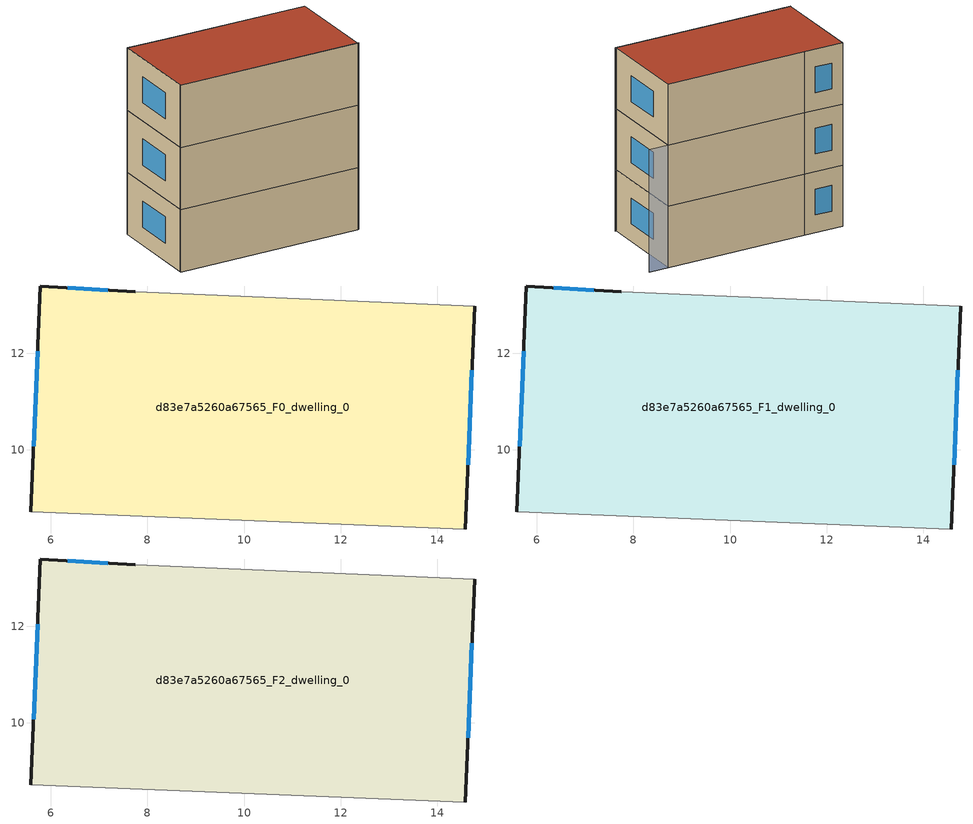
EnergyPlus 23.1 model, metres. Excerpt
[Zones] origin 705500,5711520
d83e7a5260a67565_F0_dwelling_0
 floor ground (EU_floor_Construction): 14.77,12.98 14.59,8.36 5.59,8.72 5.78,13.4 7.75,13.28 z0
 wall outside (EU_wall_Construction): 7.75,13.28 5.78,13.4 5.59,8.72 / 14.59,8.36 14.77,12.98 z0:3
 wall adiabatic (EU_wall_Construction): 5.59,8.72 14.59,8.36 / 14.77,12.98 7.75,13.28 z0:3
 window (EU_Window_Construction): 5.72,12.05 5.64,10.07 / 7.18,13.31 6.35,13.36 / 14.64,9.7 14.72,11.65 z0.87:2.13
d83e7a5260a67565_F1_dwelling_0
 floor to d83e7a5260a67565_F0_dwelling_0 (EU_floor_Construction): 14.77,12.98 14.59,8.36 5.59,8.72 5.78,13.4 7.75,13.28 z3
 wall outside (EU_wall_Construction): 7.75,13.28 5.78,13.4 5.59,8.72 / 14.59,8.36 14.77,12.98 z3:6
 wall adiabatic (EU_wall_Construction): 5.59,8.72 14.59,8.36 / 14.77,12.98 7.75,13.28 z3:6
 window (EU_Window_Construction): 5.72,12.05 5.64,10.07 / 7.18,13.31 6.35,13.36 / 14.64,9.7 14.72,11.65 z3.87:5.13
d83e7a5260a67565_F2_dwelling_0
 floor to d83e7a5260a67565_F1_dwelling_0 (EU_floor_Construction): 14.77,12.98 14.59,8.36 5.59,8.72 5.78,13.4 7.75,13.28 z6
 wall outside (EU_wall_Construction): 7.75,13.28 5.78,13.4 5.59,8.72 / 14.59,8.36 14.77,12.98 z6:9
 wall adiabatic (EU_wall_Construction): 5.59,8.72 14.59,8.36 / 14.77,12.98 7.75,13.28 z6:9
 window (EU_Window_Construction): 5.72,12.05 5.64,10.07 / 7.18,13.31 6.35,13.36 / 14.64,9.7 14.72,11.65 z6.87:8.13
 roof outside (EU_roof_Construction): 14.59,8.36 14.77,12.98 7.75,13.28 5.78,13.4 5.59,8.72 z9
shading: 5.58,8.77 14.64,8.36 z0:9; 15.75,12.94 7.74,13.27 z0:6
[Building]
EU S2 Campaign: North Axis=0; Terrain=City; Solar Distribution=FullExterior
[Site:Location]
London: Latitude=51.5; Longitude=-0.5; Time Zone=0; Elevation=25
[SizingPeriod:WeatherFileDays]
AnnualSizingPeriod: Begin Month=1; Begin Day of Month=1; End Month=12; End Day of Month=31; Day of Week for Start Day=Monday; Use Weather File Daylight Saving Period=No; Use Weather File Rain and Snow Indicators=No
[MATERIAL]
EU_InternalMass_Material: Roughness=MediumRough; Thickness=0.1; Conductivity=1; Density=1800; Specific Heat=900; Thermal Absorptance=0.9; Solar Absorptance=0.7; Visible Absorptance=0.7
[MATERIAL:NOMASS] Roughness=MediumRough; Thermal Absorptance=0.9; Solar Absorptance=0.7; Visible Absorptance=0.7
Name | Thermal Resistance
EU_wall_NoMass | 0.724719
EU_roof_NoMass | 2.98947
EU_floor_NoMass | 2.39157
[WINDOWMATERIAL:SIMPLEGLAZINGSYSTEM]
EU_Window_SimpleGlazing: UFactor=2.63425; Solar Heat Gain Coefficient=0.76; Visible Transmittance=0.76
[CONSTRUCTION]
EU_wall_Construction: EU_wall_NoMass
EU_roof_Construction: EU_roof_NoMass
EU_floor_Construction: EU_floor_NoMass
EU_Window_Construction: EU_Window_SimpleGlazing
EU_InternalMass_Construction: EU_InternalMass_Material
[ZONE] Type=1; Multiplier=1; Ceiling Height=autocalculate; Floor Area=autocalculate; Part of Total Floor Area=Yes
Name | Volume
d83e7a5260a67565_F0_dwelling_0 | 125.209
d83e7a5260a67565_F1_dwelling_0; d83e7a5260a67565_F2_dwelling_0 | 125.21
[INTERNALMASS] Construction=EU_InternalMass_Construction; Surface Area=41.7363
Name | Zone or ZoneList
d83e7a5260a67565_F0_dwelling_0_EU_InternalMass | d83e7a5260a67565_F0_dwelling_0
d83e7a5260a67565_F1_dwelling_0_EU_InternalMass | d83e7a5260a67565_F1_dwelling_0
d83e7a5260a67565_F2_dwelling_0_EU_InternalMass | d83e7a5260a67565_F2_dwelling_0
[OTHEREQUIPMENT] Fuel Type=Electricity; Design Level Calculation Method=Watts/Area; Power per Zone Floor Area=1; Fraction Latent=0; Fraction Radiant=0; Fraction Lost=0; Carbon Dioxide Generation Rate=0; EndUse Subcategory=EU_Step8_InternalGains
Name | Zone or ZoneList or Space or SpaceList | Schedule
EU_Step8_InternalGain_d83e7a5260a67565_F0_dwelling_0_f000 | d83e7a5260a67565_F0_dwelling_0 | EU_Step8_GainSchedule_d83e7a5260a67565_F0_dwelling_0_f000
EU_Step8_InternalGain_d83e7a5260a67565_F1_dwelling_0_f000 | d83e7a5260a67565_F1_dwelling_0 | EU_Step8_GainSchedule_d83e7a5260a67565_F1_dwelling_0_f000
EU_Step8_InternalGain_d83e7a5260a67565_F2_dwelling_0_f000 | d83e7a5260a67565_F2_dwelling_0 | EU_Step8_GainSchedule_d83e7a5260a67565_F2_dwelling_0_f000
[ZONEVENTILATION:DESIGNFLOWRATE] Schedule=EU_AlwaysOn; Design Flow Rate Calculation Method=AirChanges/Hour; Air Changes per Hour=0.418135; Ventilation Type=Natural; Fan Pressure Rise=0; Fan Total Efficiency=1; Constant Term Coefficient=1; Temperature Term Coefficient=0; Velocity Term Coefficient=0; Velocity Squared Term Coefficient=0; Minimum Indoor Temperature=-100; Maximum Indoor Temperature=100; Delta Temperature=-100; Minimum Outdoor Temperature=-100; Maximum Outdoor Temperature=100; Maximum Wind Speed=40
Name | Zone or ZoneList or Space or SpaceList
EU_ConstantAir_d83e7a5260a67565_F0_dwelling_0 | d83e7a5260a67565_F0_dwelling_0
EU_ConstantAir_d83e7a5260a67565_F1_dwelling_0 | d83e7a5260a67565_F1_dwelling_0
EU_ConstantAir_d83e7a5260a67565_F2_dwelling_0 | d83e7a5260a67565_F2_dwelling_0
[HVACTEMPLATE:THERMOSTAT] Constant Heating Setpoint=20; Constant Cooling Setpoint=50
EU_HeatOnly_d83e7a5260a67565_F0_dwelling_0; EU_HeatOnly_d83e7a5260a67565_F1_dwelling_0; EU_HeatOnly_d83e7a5260a67565_F2_dwelling_0
[HVACTEMPLATE:ZONE:IDEALLOADSAIRSYSTEM] System Availability Schedule=EU_AlwaysOn; Maximum Heating Supply Air Temperature=50; Minimum Cooling Supply Air Temperature=13; Maximum Heating Supply Air Humidity Ratio=0.0156; Minimum Cooling Supply Air Humidity Ratio=0.0077; Heating Limit=NoLimit; Cooling Limit=NoLimit; Heating Availability Schedule=EU_AlwaysOn; Cooling Availability Schedule=EU_CoolingOff; Dehumidification Control Type=ConstantSensibleHeatRatio; Cooling Sensible Heat Ratio=0.7; Dehumidification Setpoint=60; Humidification Control Type=None; Humidification Setpoint=30; Outdoor Air Method=None; Outdoor Air Flow Rate per Person=0.00944; Outdoor Air Flow Rate per Zone Floor Area=0; Outdoor Air Flow Rate per Zone=0; Demand Controlled Ventilation Type=None; Outdoor Air Economizer Type=NoEconomizer; Heat Recovery Type=None; Sensible Heat Recovery Effectiveness=0.7; Latent Heat Recovery Effectiveness=0.65
Name | Template Thermostat
d83e7a5260a67565_F0_dwelling_0 | EU_HeatOnly_d83e7a5260a67565_F0_dwelling_0
d83e7a5260a67565_F1_dwelling_0 | EU_HeatOnly_d83e7a5260a67565_F1_dwelling_0
d83e7a5260a67565_F2_dwelling_0 | EU_HeatOnly_d83e7a5260a67565_F2_dwelling_0
[SIZING:ZONE] Zone Cooling Design Supply Air Temperature Input Method=SupplyAirTemperature; Zone Cooling Design Supply Air Temperature=13; Zone Heating Design Supply Air Temperature Input Method=SupplyAirTemperature; Zone Heating Design Supply Air Temperature=50; Zone Cooling Design Supply Air Humidity Ratio=0.008; Zone Heating Design Supply Air Humidity Ratio=0.008; Cooling Design Air Flow Method=DesignDay; Cooling Design Air Flow Rate=0; Cooling Minimum Air Flow per Zone Floor Area=0.000762; Cooling Minimum Air Flow=0; Cooling Minimum Air Flow Fraction=0.2; Heating Design Air Flow Method=DesignDay; Heating Design Air Flow Rate=0; Heating Maximum Air Flow per Zone Floor Area=0.002032; Heating Maximum Air Flow=0.141576; Heating Maximum Air Flow Fraction=0.3; Account for Dedicated Outdoor Air System=No; Dedicated Outdoor Air System Control Strategy=NeutralSupplyAir; Dedicated Outdoor Air Low Setpoint Temperature for Design=autosize; Dedicated Outdoor Air High Setpoint Temperature for Design=autosize; Zone Load Sizing Method=Sensible Load Only No Latent Load; Zone Latent Cooling Design Supply Air Humidity Ratio Input Method=HumidityRatioDifference; Zone Cooling Design Supply Air Humidity Ratio Difference=0.005; Zone Latent Heating Design Supply Air Humidity Ratio Input Method=HumidityRatioDifference; Zone Humidification Design Supply Air Humidity Ratio Difference=0.005
d83e7a5260a67565_F0_dwelling_0; d83e7a5260a67565_F1_dwelling_0; d83e7a5260a67565_F2_dwelling_0
[SCHEDULE:CONSTANT]
Name | Hourly Value
EU_AlwaysOn | 1
EU_CoolingOff | 0
[SCHEDULE:FILE] Column Number=1; Rows to Skip at Top=0; Number of Hours of Data=8760; Column Separator=Comma; Interpolate to Timestep=No; Minutes per Item=60; Adjust Schedule for Daylight Savings=Yes
Name | File
EU_Step8_GainSchedule_d83e7a5260a67565_F0_dwelling_0_f000 | ../../schedules/d83e7a5260a67565/d83e7a5260a67565_F0_dwelling_0_f000_gain.csv
EU_Step8_GainSchedule_d83e7a5260a67565_F1_dwelling_0_f000 | ../../schedules/d83e7a5260a67565/d83e7a5260a67565_F1_dwelling_0_f000_gain.csv
EU_Step8_GainSchedule_d83e7a5260a67565_F2_dwelling_0_f000 | ../../schedules/d83e7a5260a67565/d83e7a5260a67565_F2_dwelling_0_f000_gain.csv
